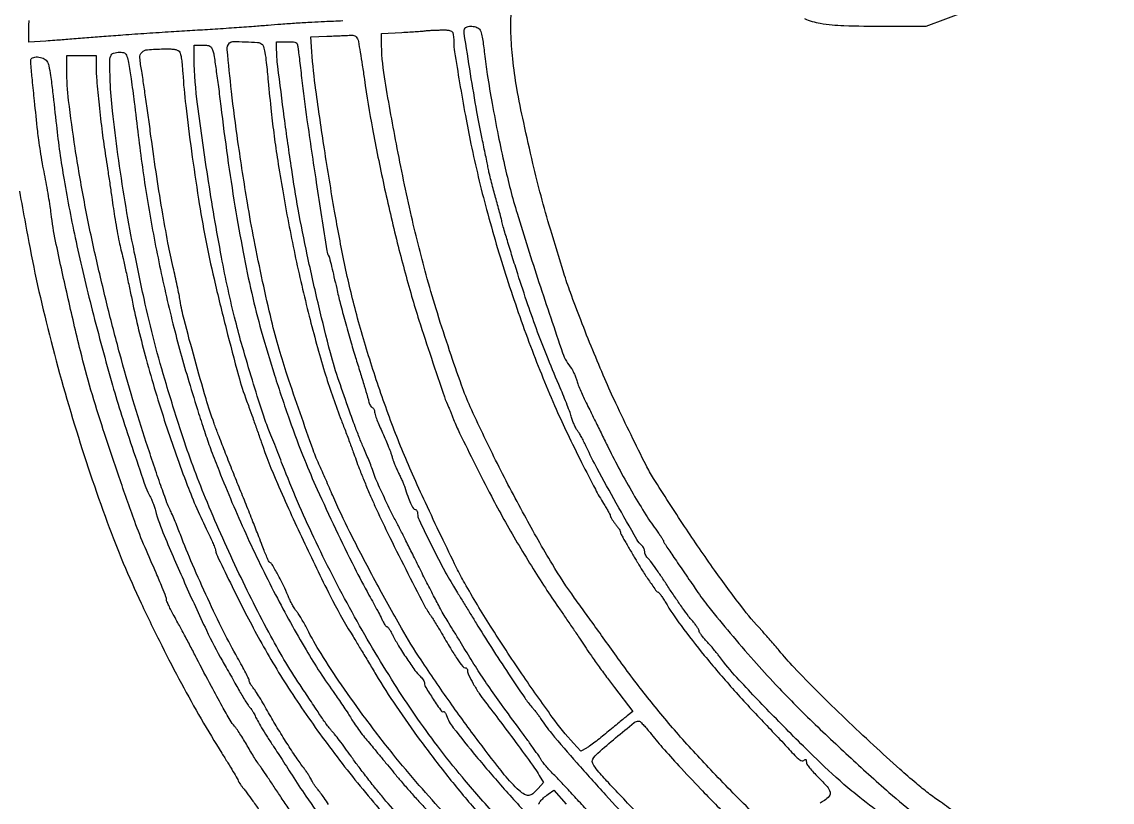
# Model space of a CAD drawing. Extents: x 225 to 3815, y 150 to 1222.
# Drawn here: x 1771 to 2405, y 406 to 860 of the extents above; entities that cross this region are included whole.
import ezdxf

# ---------------------------------------------------------------- set-up
doc = ezdxf.new("R2010")
doc.units = 0
doc.header["$MEASUREMENT"] = 0

msp = doc.modelspace()

# ---------------------------------------------------------------- linework, layer by layer
at = {"color": 6}
for points in [[(2838.900892, 1188.764707, -0.000001), (2809.671875, 1189.558423, -0.000001), (2775.063923, 1190.498359, -0.000001), (2738.5, 1191.491581, 0.000093)], [(2066.619598, 877.032612, -0.000162), (2118.047665, 879.438878, -0.000646)], [(2314.147229, 398.889865, 0.032741), (2304.966228, 405.983768, -0.015385), (2298.02567, 410.9719, -0.012242), (2290.843023, 416.761373, -0.007663), (2281.360852, 425.048045, -0.001872), (2266, 438.997718, -0.005819), (2249.766453, 454.202065, -0.005639), (2233.718242, 469.938473, -0.005684), (2219.846706, 484.170802, -0.018684), (2211.159022, 494, 0.00433), (2208.772855, 496.861143, 0.002907), (2205.998422, 500.091605, 0.002927), (2203.275248, 503.188533, 0.00578), (2201.070328, 505.609719, -0.024357), (2189.246301, 519.603914, -0.008587), (2173.646253, 540.747295, -0.007965), (2156.180787, 566.136889, -0.006385), (2138.169364, 594, -0.023781), (2133.802276, 601.742944, -0.002837), (2125.059703, 619.375099, -0.00369), (2116.226638, 637.789965, -0.008156), (2109.820052, 652, -0.0049), (2102.782541, 668.764428, -0.004427), (2095.82755, 686.23869, -0.004513), (2089.827249, 702.135863, -0.012367), (2085.970867, 713.5, -0.003165), (2078.177674, 739.046812, -0.007309), (2072.725123, 758.361533, -0.007707), (2068.012998, 777.199585, -0.003924), (2062.64265, 801.008657, -0.009945), (2058.699984, 821.064528, -0.01648), (2056.272153, 838.13661, -0.019287), (2055.230688, 853.046438, -0.026507), (2055.523985, 866.47853)], [(2225.90629, 861.516763, 0.059054), (2235.122717, 858.798641, 0.034167), (2248.782659, 857.420999, 0.007738), (2272.098531, 857.030876), (2296.697062, 857), (2319.598531, 865.593316, -0.00726)], [(1957.469417, 860.133724, -0.002106), (1946.835744, 859.656241, 0.003755), (1939.388025, 859.297197, 0.002182), (1930.45175, 858.759975, 0.002181), (1921.500156, 858.143397, 0.003679), (1914, 857.538401, -0.003464), (1905.779185, 856.871713, -0.001306), (1894.26875, 856.048681, -0.001293), (1881.73779, 855.218119, -0.001575), (1870, 854.507725, 0.001625), (1857.724868, 853.763573, 0.001052), (1843.528125, 852.8266, 0.001058), (1829.663516, 851.852755, 0.002005), (1818.5, 850.999877, -0.000414), (1808.596484, 850.211562, -0.000414), (1798.685937, 849.439203, -0.000404), (1790.02932, 848.778813, -0.001636), (1784.75, 848.397727), (1775, 847.725984), (1775, 856.394377, -0.008433), (1775.067428, 860.391989, -0.02573)], [(2273.352477, 396.826945, -0.003801), (2258.065981, 408.542042, -0.014691), (2248.855768, 416.157148, -0.013787), (2231.062052, 432.661667, -0.00591), (2208.179542, 455.627648, -0.004947), (2186.577737, 478.270879, -0.031706), (2176.513756, 490.5, 0.012896), (2175.097134, 492.359691, 0.006176), (2173.188089, 494.676883, 0.006119), (2171.134518, 497.048202, 0.008684), (2169.246548, 499.102153, -0.015056), (2167.550304, 500.995382, -0.018074), (2166.075915, 502.878256, -0.016984), (2164.957949, 504.532848, -0.104003), (2164.603705, 505.494374, 0.095016), (2164.275623, 506.43623, 0.018506), (2163.313449, 507.965269, 0.019052), (2162.039243, 509.688256, 0.016614), (2160.58028, 511.39222, -0.026255), (2158.547558, 513.861054, -0.004676), (2155.0383, 518.704862, -0.005044), (2151.032129, 524.467099, -0.004531), (2146.994946, 530.517947, 0.003669), (2143.079821, 536.407812, 0.004939), (2139.443784, 541.678691, 0.003432), (2136.326255, 546.03988, 0.051986), (2135.085156, 547.422935, -0.051074), (2134.28717, 548.308949, -0.040415), (2133.612515, 549.408536, -0.041716), (2133.150767, 550.544256, -0.075838), (2133, 551.532543, 0.061052), (2132.883935, 552.479547, 0.044049), (2132.53678, 553.48667, 0.044595), (2132.026916, 554.400077, 0.070071), (2131.42308, 555.063838, -0.089768), (2128.466379, 558.581171, -0.001669), (2116.485399, 579.671215, -0.004308), (2105.374188, 599.786301, -0.01762), (2099.171664, 612.279609, 0.009199), (2097.848437, 615.061544, 0.008993), (2096.414115, 617.814189, 0.00892), (2095.069096, 620.184233, 0.033135), (2094.099659, 621.600433, -0.044385), (2093.224153, 622.94316, -0.016504), (2092.230532, 624.96853, -0.016203), (2091.286463, 627.260784, -0.018845), (2090.543669, 629.497779, 0.017024), (2089.616952, 632.323026, 0.004545), (2087.948834, 636.753565, 0.004602), (2085.95953, 641.757603, 0.004734), (2083.896711, 646.676954, -0.005455), (2076.847567, 663.555734, -0.007085), (2070.778215, 679.179168, -0.006996), (2065.093939, 695.127974, -0.005103), (2059.207531, 713, -0.001607), (2056.020833, 723.130889, -0.002059), (2053.155787, 732.478125, -0.001585), (2050.81143, 740.330434, -0.017598), (2049.996132, 743.5, 0.007996), (2049.383777, 746.085375, 0.002454), (2048.377836, 749.96875, 0.002455), (2047.209112, 754.304734, 0.002687), (2046.03191, 758.5, -0.004531), (2044.85116, 762.768362, -0.003775), (2043.671789, 767.325, -0.003811), (2042.655528, 771.512344, -0.010338), (2042.019364, 774.5, 0.002687), (2041.419057, 777.547447, 0.000914), (2040.514994, 781.96875, 0.000909), (2039.498617, 786.848627, 0.001047), (2038.510838, 791.5, -0.009658), (2035.451975, 807.23258, -0.003666), (2031.769614, 829.29452, -0.000784), (2028.053747, 852.846208, -0.131074), (2028.325405, 855.405608, -0.231068), (2029.782094, 856.763261, -0.09246), (2032.563631, 857.075147, -0.084891), (2035.487093, 856.353184, -0.154369), (2037.323092, 854.75, -0.080935), (2037.921404, 853.274139, -0.009579), (2038.642057, 849.799026, -0.011249), (2039.33149, 845.602292, -0.009004), (2039.890482, 841.055197, 0.013319), (2041.480685, 828.98112, 0.004919), (2044.341557, 812.053715, 0.004864), (2047.834345, 793.593203, 0.005763), (2051.504899, 776.222783, 0.018451), (2058.845133, 748.25574, 0.006205), (2071.555408, 708.020367, 0.002889), (2085.31109, 667.083068, 0.093614), (2090.471102, 658, -0.061583), (2091.070089, 657.086346, -0.01252), (2091.882681, 655.325, -0.013022), (2092.728051, 653.215629, -0.01188), (2093.490344, 651, 0.01638), (2094.423287, 648.365663, 0.007043), (2095.831467, 644.9125, 0.00696), (2097.435495, 641.273938, 0.009131), (2099.00647, 638, -0.001461), (2101.034013, 633.935616, -0.000363), (2104.329505, 627.26875, -0.000371), (2108.090088, 619.632812, -0.000372), (2111.835046, 612, 0.009587), (2118.67847, 598.678563, 0.008691), (2126.247788, 585.181734, 0.009034), (2133.729877, 572.883483, 0.017263), (2140.25, 563.335733, -0.006334), (2141.686812, 561.32743, -0.009212), (2142.898438, 559.517522, -0.005368), (2143.867286, 557.974793, -0.138379), (2144, 557.504446, 0.142259), (2144.146779, 556.999, 0.001804), (2145.962352, 554.159292, 0.005102), (2148.119942, 550.885186, 0.003302), (2150.680348, 547.138423, -0.000785), (2153.656645, 542.829778, -0.000508), (2157.088258, 537.834412, -0.000511), (2160.431344, 532.946605, -0.000967), (2163.113596, 529, 0.020378), (2170.384902, 519.146604, 0.00547), (2182.733107, 504.10672, 0.005748), (2196.472624, 488.117512, 0.008189), (2209.067277, 474.261328, 0.011427), (2227.732871, 455.278483, 0.006148), (2251.55809, 432.693737, 0.005991), (2275.036251, 411.496023, 0.017584), (2291.873572, 397.677191, -0.005554)], [(2194.905843, 400.63724, -0.007779), (2171.418855, 424.559786, -0.011235), (2151.472557, 446.484446, -0.012055), (2133.655282, 468.001858, -0.011547), (2116.630477, 490.658998, 0.00025), (2108.898072, 501.448729, 0.000293), (2101.554989, 511.671706, 0.000258), (2095.338944, 520.305519, 0.001811), (2092.292627, 524.5, -0.024038), (2079.328741, 544.128547, -0.00908), (2063.055857, 572.717424, -0.008922), (2046.339028, 604.713024, -0.010309), (2031.593224, 635.792576, -0.019264), (2026.543779, 648.294362, -0.005285), (2019.563531, 668.360479, -0.005522), (2012.452569, 690.320722, -0.007653), (2006.598422, 710.169419, -0.012245), (1997.439725, 746.490032, -0.00812), (1988.633978, 788.57022, -0.007002), (1981.692744, 827.591914, -0.040531), (1980, 848.439596), (1980, 852.802702), (1991.75, 853.451281, 0.001593), (1996.396163, 853.722593, 0.002092), (2000.635938, 854.001545, 0.001525), (2004.187287, 854.261015, 0.019926), (2005.5, 854.413748, -0.022078), (2006.660949, 854.543762, -0.003837), (2008.863885, 854.675435, -0.004163), (2011.453058, 854.788654, -0.003719), (2014.143011, 854.863818, -0.010104), (2017.548261, 854.864802, -0.044252), (2019.547013, 854.647354, -0.08515), (2020.744808, 854.18731, -0.168517), (2021.393011, 853.418213, -0.050452), (2021.627636, 852.555668, -0.013675), (2021.821697, 851.152408, -0.013695), (2021.955391, 849.539165, -0.013825), (2022, 847.926069, 0.039548), (2022.460783, 842.109521, 0.0022), (2025.405774, 824.147359, 0.00378), (2028.760868, 805.112676, 0.005614), (2032.011964, 788.5, 0.014559), (2041.078282, 750.397382, 0.01211), (2052.866184, 710.44898, 0.012073), (2066.62266, 670.970583, 0.014164), (2081.6097, 634.278192, 0.007779), (2088.07159, 620.249694, 0.004392), (2096.319721, 603.432965, 0.003812), (2104.336701, 587.743938, 0.020821), (2109.084569, 579.483522, -0.006795), (2110.584543, 577.035415, -0.00957), (2111.849842, 574.809969, -0.006255), (2112.844888, 572.923288, -0.118759), (2113, 572.279442, 0.127592), (2113.15166, 571.694801, 0.013227), (2113.88125, 570.461152, 0.015761), (2114.851076, 569.019093, 0.011983), (2116, 567.5, -0.012544), (2117.148876, 565.977424, -0.016322), (2118.11875, 564.524762, -0.013992), (2118.844914, 563.279873, -0.125675), (2119, 562.672608, 0.115656), (2119.160064, 561.989885, 0.005599), (2120.227255, 559.898186, 0.008873), (2121.577321, 557.431138, 0.00626), (2123.17789, 554.705581, -0.001285), (2124.892691, 551.850941, -0.001291), (2126.590333, 548.991601, -0.001259), (2128.058091, 546.490492, -0.005174), (2128.92789, 544.96366, 0.01723), (2131.765951, 540.249758, 0.008248), (2135.715256, 534.38804, 0.002337), (2139.904676, 528.44539, 0.242615), (2140.768541, 528, -0.229171), (2141.218671, 527.78225, -0.009383), (2142.339277, 526.310938, -0.014725), (2143.617392, 524.453484, -0.009734), (2144.979847, 522.25, 0.026322), (2154.1343, 508.486774, 0.011386), (2167.671802, 491.128157, 0.010524), (2183.997167, 471.986805, 0.008992), (2201.976954, 452.5, -0.001164), (2206.0984, 448.171091, -0.000897), (2210.575416, 443.429742, -0.000906), (2214.743369, 438.983693, -0.002167), (2217.816301, 435.66508, 0.006984), (2221.233277, 432.045496, 0.042743), (2223.171837, 430.36306, 0.106011), (2224.491957, 429.776512, 0.228772), (2225.545214, 430.037524, -0.030405), (2226.323028, 430.606946, -0.28454), (2226.720189, 430.613585, -0.239621), (2226.950149, 430.248992, -0.023088), (2227, 429.169998, 0.146264), (2227.366418, 427.944204, 0.020505), (2228.923562, 425.771985, 0.020478), (2231.147841, 423.152018, 0.012121), (2234, 420.205269, -0.017237), (2239.060308, 414.868969, -0.117476), (2240.757649, 411.690661, -0.237902), (2240.232032, 409.230588, -0.090278), (2237.5, 406.867499, 0.016784), (2236.159333, 406.014571, 0.02357), (2235.028125, 405.159419, 0.021207)], [(2017.019484, 398.87916, -0.011158), (2001.872446, 415.59701, -0.00931), (1986.522014, 434, -0.008957), (1971.040401, 454.002583, -0.009815), (1956.762663, 473.954205, -0.010495), (1944.815159, 492.169549, -0.023463), (1936.69605, 506.596121, 0.009832), (1935.149748, 509.527852, 0.009147), (1933.452942, 512.468744, 0.009167), (1931.849053, 515.027317, 0.030317), (1930.66355, 516.623262, -0.037087), (1929.539971, 518.17938, -0.013235), (1928.166465, 520.552019, -0.013049), (1926.79142, 523.244358, -0.015036), (1925.626137, 525.881854, 0.016781), (1923.0044, 531.760312, 0.011991), (1919.696862, 538.159451, 0.005888), (1916.357767, 544.089753, 0.177566), (1915.064322, 545.167625, -0.198001), (1914.580948, 545.603888, -0.00559), (1913.379534, 548.19299, -0.010593), (1912.043235, 551.335272, -0.006988), (1910.634731, 555, 0.004848), (1908.663925, 560.194026, 0.001119), (1905.238705, 568.90625, 0.001155), (1901.247747, 578.923436, 0.001129), (1897.179699, 589, -0.001701), (1893.033805, 599.303352, -0.001531), (1888.809158, 610.001626, -0.001534), (1885.07976, 619.617919, -0.004851), (1882.66412, 626.090642, -0.015235), (1877.965809, 640.410785, -0.004084), (1871.382075, 663.446136, -0.003457), (1865.19103, 686.413074, -0.025628), (1862.884145, 697.5, 0.009403), (1862.269974, 701.020735, 0.003318), (1861.261524, 706.043323, 0.003292), (1860.08011, 711.549179, 0.00386), (1858.885195, 716.753866, -0.011627), (1855.827265, 731.090871, -0.00507), (1852.40515, 750.250381, -0.004653), (1848.90064, 772.345018, -0.003822), (1845.558575, 796, 0.00123), (1844.095339, 806.758981, 0.001354), (1842.624185, 817.172905, 0.001259), (1841.320486, 826.065685, 0.006872), (1840.536934, 830.86521, -0.023743), (1839.527272, 838.704077, -0.216306), (1840.664748, 841.864994, -0.18132), (1843.926442, 843.402834, -0.016026), (1853.178571, 843.863818, -0.010685), (1856.836432, 843.850519, -0.029235), (1859.411512, 843.635105, -0.041734), (1861.209432, 843.222977, -0.119729), (1862.295952, 842.561191, -0.133153), (1862.990104, 841.350653, -0.022412), (1863.554827, 838.715163, -0.018719), (1864.038663, 834.980509, -0.00738), (1864.435632, 829.811191, 0.013678), (1866.11847, 811.003341, 0.004916), (1869.508512, 784.331383, 0.00501), (1873.599129, 756.565709, 0.008575), (1877.64033, 733.5, 0.009488), (1882.624148, 710.06781, 0.005013), (1889.648864, 681.18325, 0.004394), (1896.819025, 653.943016, 0.02305), (1901.575814, 639.208016, -0.00359), (1902.919225, 635.541089, -0.000857), (1905.098557, 629.424596, -0.000881), (1907.577175, 622.390896, -0.000871), (1910.040202, 615.322523, 0.019124), (1919.458148, 591.169983, 0.007241), (1934.375879, 558.166914, 0.007178), (1950.149473, 525.791341, 0.020705), (1962.313505, 504, -0.001833), (1964.499287, 500.409642, -0.000413), (1968.18833, 494.288283, -0.000428), (1972.433268, 487.217605, -0.000415), (1976.710091, 480.066494, 0.014189), (1988.448342, 461.613008, 0.010005), (2002.631969, 441.530841, 0.009605), (2018.371085, 421.004309, 0.009729), (2034.821411, 401.186499, -0.006702)], [(2046.285059, 398.130132, -0.007152), (2027.042503, 420.272917, -0.014097), (2012.514648, 438.5, -0.019893), (1987.358293, 474.881961, -0.015455), (1962.850191, 516.303374, -0.015308), (1940.663211, 559.684942, -0.01814), (1922.485682, 601.985188, 0.000858), (1920.253496, 607.718036, 0.000727), (1917.875608, 613.768295, 0.000733), (1915.692959, 619.274513, 0.002059), (1914.143862, 623.119647, -0.019602), (1910.700384, 632.614989, -0.003241), (1904.903558, 651.208376, -0.003825), (1899.142275, 670.650575, -0.008391), (1895.09836, 685.631548, -0.015491), (1886.973906, 722.677358, -0.007915), (1878.961009, 769.615757, -0.007272), (1872.68129, 814.598097, -0.031051), (1871, 841.645217), (1871, 846), (1875.902175, 846, -0.014684), (1878.894211, 845.912113, -0.109164), (1880.255577, 845.526245, -0.150387), (1881.119607, 844.650376, -0.035858), (1881.941894, 842.75, -0.046728), (1882.517838, 840.42967, -0.001938), (1883.763467, 831.960779, -0.003346), (1885.134974, 821.898541, -0.002368), (1886.545589, 810.584567, 0.005314), (1890.402996, 781.06356, 0.005761), (1894.793446, 752.417001, 0.006089), (1899.548214, 725.646402, 0.008465), (1904.502496, 701.804996, 0.013251), (1910.072934, 679.835043, 0.008085), (1917.751289, 654.196524, 0.007987), (1926.461272, 628.186067, 0.01082), (1935.208241, 605, 0.010856), (1942.638775, 587.623839, 0.004659), (1953.275243, 564.741711, 0.004625), (1964.248827, 542.237203, 0.011946), (1972.702377, 526.266837, -0.002685), (1975.326784, 521.523433, -0.003159), (1977.759901, 517.001821, -0.002774), (1979.769403, 513.158845, -0.019613), (1980.661139, 511.25, 0.023689), (1981.254997, 510.005343, 0.032648), (1981.910525, 508.954687, 0.034144), (1982.537502, 508.197124, 0.205621), (1982.996574, 508, -0.230138), (1983.501008, 507.754836, -0.016303), (1984.453444, 506.457812, -0.020375), (1985.517027, 504.761541, -0.013797), (1986.594377, 502.75, 0.021035), (1989.919049, 496.752605, 0.010151), (1994.648385, 489.350496, 0.008816), (1999.429106, 482.458777, 0.048804), (2002.406143, 479.075686, -0.03029), (2003.398824, 478.028343, -0.032009), (2004.238054, 476.887057, -0.033814), (2004.825978, 475.817114, -0.109143), (2005, 475.029389, 0.139378), (2005.711139, 472.527827, 0.007881), (2010.094965, 465.683984, 0.004856), (2014.806307, 458.725647, 0.399263), (2015.970986, 458.482068, -0.294112), (2016.361581, 458.474834, -0.077051), (2016.844747, 458.029739, -0.05333), (2017.342459, 457.246413, -0.031021), (2017.774074, 456.218247, 0.082357), (2021.652974, 449.114118, 0.006614), (2035.070615, 432.431214, 0.009083), (2051.339864, 413.454555, 0.00797), (2069, 394.223395, -0.003052)], [(2100.5, 400.127938, 0.001105), (2093.991589, 407.163204, 0.001222), (2087.666665, 413.936613, 0.001133), (2082.239816, 419.693666, 0.006298), (2079.280135, 422.741384, -0.011364), (2077.176269, 424.952205, -0.0113), (2075.170957, 427.260426, -0.011208), (2073.510492, 429.35511, -0.042679), (2072.621465, 430.765113, 0.032045), (2071.569828, 432.514275, 0.002458), (2068.420668, 437.017127, 0.003365), (2064.598524, 442.348939, 0.002559), (2060.341329, 448.141442, -0.002899), (2049.790141, 462.518219, -0.006419), (2041.948852, 473.630907, -0.007744), (2035.381694, 483.521095, -0.007063), (2028.914945, 493.915335, 0.000546), (2025.698188, 499.239219, 0.00047), (2022.304926, 504.829517, 0.000473), (2019.216133, 509.896632, 0.001368), (2017.064107, 513.397913, -0.014949), (2014.76113, 517.383497, -0.002864), (2010.841289, 524.762052, -0.00305), (2006.366957, 533.43031, -0.002805), (2001.870297, 542.397913, 0.000594), (1997.581047, 551.047117, 0.000838), (1993.737616, 558.741887, 0.000479), (1990.475841, 565.229345, 0.011824), (1989.530314, 567, -0.014739), (1986.235757, 573.257116, -0.004535), (1981.633438, 582.880326, -0.003616), (1977.238878, 592.467586, -0.030293), (1975.551853, 596.922537, 0.014685), (1974.737357, 599.294271, 0.004318), (1973.350129, 602.883594, 0.004332), (1971.719038, 606.896034, 0.004643), (1970.055092, 610.78757, -0.0079), (1967.344127, 617.243828, -0.00664), (1964.671482, 624.166118, -0.003992), (1961.180389, 633.813943, -0.00087), (1955.325374, 650.5, -0.020473), (1950.283024, 667.106573, -0.00523), (1943.508491, 694.388929, -0.005545), (1936.797096, 724.144216, -0.007902), (1931.549293, 750.721234, -0.007986), (1927.74869, 773.805926, -0.003633), (1923.481006, 804.103826, -0.002409), (1919.687843, 833.610049, -0.030721), (1919.000616, 844.75), (1919, 848), (1924.954687, 848, -0.007811), (1928.86905, 847.938845, -0.109574), (1930.224363, 847.593468, -0.203613), (1930.933816, 846.753329, -0.038363), (1931.387775, 844.75, -0.006122), (1931.65892, 842.737244, -0.000701), (1932.207784, 838.195312, -0.000846), (1932.843999, 832.790123, -0.000689), (1933.507496, 827, 0.00759), (1936.645014, 802.601984, 0.00237), (1942.079346, 766.106117, 0.000441), (1948.20403, 726.503932, 0.100146), (1949.496928, 723.00497, -0.079529), (1949.704241, 722.507503, -0.00041), (1950.950154, 717.310739, -0.001824), (1952.343854, 711.380817, -0.001154), (1953.928104, 704.455222, 0.007474), (1955.972473, 696.010671, 0.00366), (1958.816194, 685.311846, 0.00363), (1961.934585, 674.232933, 0.005262), (1964.861884, 664.5, -0.001179), (1967.546462, 655.831353, -0.001598), (1969.927799, 647.987964, -0.001065), (1971.89173, 641.393201, -0.017802), (1972.460259, 639.18243, 0.034023), (1972.842637, 637.873049, 0.038323), (1973.38757, 636.680943, 0.041718), (1974.003573, 635.758441, 0.133853), (1974.594296, 635.325442, -0.115165), (1975.132492, 634.960608, -0.065503), (1975.588497, 634.314967, -0.059979), (1975.898247, 633.502645, -0.06063), (1976.004841, 632.643011, 0.082377), (1976.227413, 631.319772, 0.007654), (1977.356153, 628.19201, 0.009683), (1978.840605, 624.486253, 0.007456), (1980.598254, 620.5, -0.006127), (1982.422916, 616.391388, -0.006483), (1984.111301, 612.315559, -0.006217), (1985.475951, 608.769072, -0.029191), (1986.114038, 606.680625, 0.025207), (1986.665676, 604.822301, 0.009845), (1987.605765, 602.314508, 0.009716), (1988.731453, 599.63539, 0.011916), (1989.890213, 597.180625, -0.006209), (1991.036486, 594.822415, -0.006192), (1992.124929, 592.434309, -0.00608), (1993.024261, 590.325467, -0.024152), (1993.497084, 589, 0.012379), (1995.235032, 583.739963, 0.023321), (1996.936883, 579.605694, 0.022), (1998.495343, 576.620426, 0.26754), (1999.571849, 576, -0.153418), (2000.144305, 575.820116, -0.108757), (2000.604009, 575.321892, -0.082498), (2000.901327, 574.541301, -0.049866), (2001, 573.55439, 0.112019), (2001.80295, 570.015379, 0.003128), (2008.698169, 555.830813, 0.007153), (2015.844636, 541.867055, 0.015923), (2021.769146, 531.5, -0.000199), (2024.222338, 527.504349, -0.000074), (2027.668581, 521.884375, -0.000073), (2031.424763, 515.754911, -0.000089), (2034.948851, 510, 0.005269), (2043.846642, 495.802118, 0.003998), (2053.891298, 480.415507, 0.002875), (2063.249497, 466.502039, 0.030562), (2067.427716, 461.106811, -0.009708), (2068.777251, 459.506676, -0.007072), (2070.217172, 457.678251, -0.007149), (2071.533841, 455.904813, -0.015573), (2072.480973, 454.5, 0.034654), (2078.809997, 445.843976, 0.004628), (2093.556225, 428.683529, 0.005712), (2110.254014, 410.046021, 0.007386), (2126.020358, 393.349614, -0.001859)], [(1926.277871, 401.71513, -0.00339), (1921.722998, 408.500413, 0.001229), (1917.520266, 414.819974, 0.001609), (1913.647578, 420.572176, 0.001178), (1910.374889, 425.375167, 0.015183), (1909.094408, 427.128272, -0.022076), (1907.999064, 428.672133, -0.004175), (1906.150734, 431.59056, -0.004453), (1904.049214, 435.039008, -0.004072), (1901.944954, 438.628272, 0.006451), (1899.823274, 442.20811, 0.00704), (1897.669457, 445.628305, 0.006646), (1895.747508, 448.502717, 0.034322), (1894.558164, 450, -0.051505), (1892.020924, 453.429381, -0.006209), (1887.330821, 461.589776, -0.005801), (1881.06727, 473.120317, -0.002147), (1872.503925, 489.5, 0.001484), (1868.817355, 496.574387, 0.001396), (1865.013379, 503.772623, 0.001387), (1861.605733, 510.134921, 0.004834), (1859.354504, 514.215312, -0.007356), (1857.686562, 517.274868, -0.010018), (1856.279136, 520.08463, -0.007216), (1855.190093, 522.459828, -0.104243), (1855, 523.361699, 0.091906), (1854.651059, 525.244012, 0.005329), (1852.485131, 530.71033, 0.005037), (1848.96144, 539.091666, 0.001002), (1842.480696, 554, -0.016587), (1836.519548, 568.972826, -0.003743), (1827.427961, 594.819327, -0.004107), (1818.202806, 622.42261, -0.007139), (1811.063048, 645.5, -0.011585), (1804.953866, 668.227308, -0.00429), (1797.37044, 700.491985, -0.003588), (1790.465668, 732.09686, -0.023918), (1787.897775, 748, 0.009724), (1787.334321, 752.253233, 0.003531), (1786.375523, 758.2625, 0.0035), (1785.233514, 764.825479, 0.004167), (1784.06128, 771, -0.005429), (1782.878057, 777.319394, -0.004029), (1781.703051, 784.325, -0.004073), (1780.701144, 790.955403, -0.009174), (1780.075043, 796, -0.000411), (1778.229622, 813.627102, -0.001183), (1776.988119, 825.862309, -0.00076), (1776.106946, 834.895857, -0.023934), (1776, 837.128813, -0.309954), (1777.074164, 838.695121, -0.102545), (1779.97196, 839.175157, -0.083724), (1783.302077, 838.47487, -0.156352), (1785.415467, 836.75, -0.092645), (1786.52577, 834.059018, -0.014856), (1787.530215, 828.438715, -0.008478), (1788.773282, 818.944311, -0.00122), (1790.936383, 799.5, 0.015564), (1795.397114, 767.725724, 0.010546), (1802.362566, 731.835622, 0.009461), (1811.761664, 691.99971, 0.006966), (1823.618546, 648.233155, 0.007592), (1828.890939, 630.799253, 0.004131), (1835.866973, 609.543734, 0.001923), (1842.974085, 588.742264, 0.057571), (1845.372877, 583.752061, -0.039932), (1846.030816, 582.498339, -0.010579), (1846.874914, 580.399043, -0.010664), (1847.736406, 577.962255, -0.010784), (1848.48979, 575.5, 0.030754), (1853.636712, 560.802796, 0.005137), (1865.520952, 533.355581, 0.005829), (1878.180817, 505.791216, 0.018944), (1887.467377, 487.957319, -0.000548), (1889.646528, 484.123638, -0.00033), (1892.224391, 479.569923, -0.00033), (1894.781672, 475.038621, -0.000577), (1896.893496, 471.280717, 0.006053), (1898.803792, 467.966922, 0.006669), (1900.734339, 464.806636, 0.006252), (1902.451889, 462.151746, 0.033449), (1903.5, 460.783264, -0.023947), (1904.339739, 459.728937, -0.015626), (1905.209762, 458.439184, -0.015724), (1905.980944, 457.125267, -0.028769), (1906.511955, 456.002547, 0.030975), (1907.78793, 453.335235, 0.00766), (1910.212933, 449.133546, 0.007448), (1913.26594, 444.194667, 0.00583), (1916.720603, 438.924254, -0.003847), (1918.465431, 436.285233, -0.000894), (1921.355877, 431.822073, -0.000922), (1924.664723, 426.671969, -0.000903), (1927.97771, 421.473797, 0.0109), (1936.053497, 409.344692, 0.003889), (1948.089635, 392.377554, 0.003893)], [(1949.259806, 404.459906, 0.004946), (1946.588277, 408.329142, 0.007939), (1944.564595, 411.104323, 0.010048), (1942.603033, 413.600517, -0.015), (1941.553764, 414.963329, -0.011887), (1940.500492, 416.495106, -0.012063), (1939.59101, 417.963746, -0.029166), (1939.010667, 419.100517, 0.029053), (1938.40286, 420.291746, 0.009564), (1937.376085, 421.970152, 0.00949), (1936.163444, 423.792574, 0.010611), (1934.925515, 425.5, -0.013443), (1930.350219, 431.886325, -0.006936), (1924.955899, 440.103571, -0.006693), (1919.409888, 449.075735, -0.007528), (1914.324679, 457.850987, 0.004952), (1911.686815, 462.457537, 0.005654), (1909.070018, 466.810514, 0.005146), (1906.771113, 470.4541, 0.031598), (1905.452195, 472.239182, -0.021992), (1904.513555, 473.459836, -0.024421), (1903.720332, 474.717434, -0.024777), (1903.155243, 475.845651, -0.104073), (1903, 476.583407, 0.113889), (1902.778309, 477.544056, 0.003857), (1901.039058, 481.042914, 0.007097), (1898.882231, 485.15336, 0.00487), (1896.324453, 489.756682, -0.013326), (1888.180649, 505.015489, -0.007245), (1878.954274, 524.15888, -0.0072), (1870.089837, 543.996929, -0.01095), (1863.019123, 561.5, 0.004712), (1861.384945, 565.695233, 0.004178), (1859.606502, 570.03125, 0.004197), (1857.939981, 573.908126, 0.012803), (1856.719842, 576.5, -0.02992), (1855.257421, 579.904134, -0.002016), (1851.71005, 589.871875, -0.002891), (1847.594979, 601.804211, -0.002162), (1843.192877, 615, -0.007212), (1835.408442, 639.878883, -0.005961), (1827.814253, 666.600305, -0.005703), (1820.514516, 694.768626, -0.005187), (1813.615022, 724, -0.008607), (1807.211135, 754.923692, -0.008498), (1801.845787, 786.18153, -0.008526), (1798.068499, 813.795649, -0.029732), (1797, 831.748664), (1797, 840), (1805.5, 840), (1814, 840), (1814, 834.660614, 0.021209), (1814.369252, 825.959316, 0.004812), (1815.762733, 811.249005, 0.005238), (1817.590695, 795.360538, 0.007792), (1819.552517, 781.5, -0.001274), (1820.664381, 774.320358, -0.000806), (1821.92643, 765.940625, -0.000809), (1823.13989, 757.703008, -0.001492), (1824.0958, 751, 0.006079), (1825.04523, 744.753001, 0.004699), (1826.226443, 737.96875, 0.004753), (1827.449274, 731.654233, 0.011363), (1828.507246, 727, -0.00579), (1829.69391, 722.036227, -0.001743), (1831.384714, 714.460768, -0.001746), (1833.222301, 705.948694, -0.001896), (1834.949888, 697.653677, 0.016617), (1843.143885, 663.395464, 0.011936), (1854.467426, 625.707608, 0.012083), (1867.014868, 590.226342, 0.024659), (1878.879406, 563.178932, -0.007411), (1880.397508, 560.019028, -0.007844), (1881.791838, 556.874436, -0.007544), (1882.908675, 554.130783, -0.035126), (1883.415401, 552.5, 0.054544), (1885.103751, 547.727448, 0.002213), (1893.13013, 531.255977, 0.004355), (1901.691428, 514.257444, 0.007092), (1909.286228, 500, 0.018632), (1927.101978, 470.339404, 0.015069), (1948.328234, 439.858747, 0.014564), (1972.200262, 409.57526, 0.014241), (1997.968091, 380.5, -0.004602)], [(1991.87212, 396.124808, -0.014949), (1981.271727, 408, -0.006015), (1976.632378, 413.657782, -0.003819), (1971.358989, 420.353125, -0.003835), (1966.282489, 427.005509, -0.007088), (1962.276431, 432.5, 0.003502), (1958.845075, 437.27786, 0.004242), (1955.557245, 441.709375, 0.003607), (1952.733433, 445.393183, 0.028955), (1951.326659, 447, -0.027657), (1950.079914, 448.416601, -0.006974), (1948.21445, 450.858003, -0.007096), (1946.157819, 453.712632, -0.007107), (1944.184129, 456.622989, 0.000938), (1941.987114, 459.950301, 0.000481), (1939.220608, 464.114347, 0.000478), (1936.363529, 468.396882, 0.00072), (1933.864749, 472.122989, -0.024616), (1915.680185, 502.257519, -0.012941), (1895.946952, 541.313101, -0.012817), (1877.680047, 582.62408, -0.018641), (1863.891697, 620, -0.005961), (1854.885234, 648.686049, -0.009649), (1847.99025, 673.311695, -0.009408), (1841.933201, 698.622534, -0.005321), (1835.499243, 729.5, -0.007931), (1830.905111, 754.901491, -0.006287), (1826.722763, 782.482793, -0.006209), (1823.530582, 807.784912, -0.019515), (1822.264003, 824.856254, -0.004899), (1821.980557, 836.08587, -0.08186), (1822.527967, 839.759628, -0.242341), (1824.192009, 841.419053, -0.076101), (1827.774751, 841.984687, -0.03543), (1829.453006, 841.8735, -0.097774), (1830.568163, 841.489145, -0.113353), (1831.357209, 840.750254, -0.05735), (1831.986852, 839.534582, -0.05149), (1832.923747, 836.018825, -0.003998), (1834.37636, 826.377928, -0.004279), (1836.179817, 812.897333, -0.0015), (1838.546942, 793.5, 0.010829), (1843.702193, 756.941524, 0.010287), (1850.512006, 720.005452, 0.010457), (1858.695201, 684.054088, 0.012377), (1867.973888, 650.458578, 0.001701), (1873.663849, 631.908503, 0.006122), (1877.47728, 620.136383, 0.008023), (1881.017972, 610.176492, 0.004861), (1885.511039, 598.5, 0.012659), (1901.06144, 561.961647, 0.01282), (1918.379507, 526.413087, 0.013541), (1936.150027, 494.346897, 0.02257), (1953.019976, 468.5, -0.005481), (1955.480094, 464.998283, -0.004097), (1958.117175, 461.0875, -0.004142), (1960.540843, 457.36222, -0.009427), (1962.294343, 454.5, 0.017498), (1964.090226, 451.672082, 0.007731), (1966.648981, 448.059375, 0.007641), (1969.481321, 444.310282, 0.010197), (1972.172865, 441, -0.001776), (1975.222347, 437.375934, -0.000787), (1979.222696, 432.572073, -0.000779), (1983.443973, 427.4705, -0.001051), (1987.246097, 422.8411, 0.006152), (1991.323559, 417.978466, 0.003391), (1996.422049, 412.128679, 0.00338), (2001.67352, 406.265575, 0.005415), (2006.242904, 401.3411, -0.001833)], [(1769.413744, 761.048173, -0.003721), (1772.945525, 742, 0.016488), (1785.008712, 685.085348, 0.013582), (1801.505169, 625.245628, 0.013897), (1820.531704, 568.58184, 0.022232), (1840.226984, 521.5, 0.005666), (1852.189498, 496.860802, 0.007569), (1863.636038, 474.79084, 0.008059), (1875.109271, 454.265368, 0.008264), (1887.144669, 434.294009, -0.002199), (1890.59594, 428.721079, -0.003124), (1893.6114, 423.734038, -0.001763), (1896.114983, 419.500654, -0.045245), (1896.683212, 418.294009, 0.048303), (1897.113129, 417.395337, 0.013901), (1897.946414, 416.096851, 0.013847), (1898.9727, 414.677493, 0.014328), (1900.064788, 413.33357, -0.020884), (1901.676878, 411.295729, -0.002286), (1905.160617, 406.446168, -0.002793), (1909.250997, 400.628299, -0.002253)], [(2129.85838, 398.191937, -0.00116), (2111.873008, 417.173189, -0.016071), (2105.612988, 424.253214, -0.046596), (2102.891396, 428.242113, -0.254547), (2102.873467, 430.763571, -0.090994), (2105.766999, 434.394276, -0.005891), (2116.092074, 443.17318, -0.003838), (2126.9439, 452.04202, -0.170875), (2129.658719, 452.999371, -0.19453), (2130.331346, 452.727811, -0.009809), (2132.034652, 451.017003, -0.014529), (2134.004102, 448.836253, -0.009903), (2136.119867, 446.25, 0.013492), (2143.25466, 437.655255, 0.006519), (2152.822117, 427.025886, 0.004955), (2165.523209, 413.550202, 0.002121), (2182.75, 395.783375, -0.003245)], [(2071.350973, 404.62497, -0.064229), (2072.389559, 406.381482, -0.047567), (2074.175814, 408.270944, -0.021711), (2076.829932, 410.395327), (2080.159864, 412.831274), (2087.329932, 404.667349, 0.010734)]]:
    msp.add_lwpolyline(points, format="xyb", dxfattribs=at)
for points in [[(1966.024173, 849.75, -0.058737), (1966.519577, 848.113317, -0.002272), (1967.603473, 841.875251, -0.004027), (1968.795313, 834.463451, -0.002828), (1970.022525, 826.101917, 0.011204), (1974.728725, 797.392632, 0.007422), (1981.356233, 764.653005, 0.007282), (1989.172628, 731.140075, 0.00887), (1997.500311, 700.016431, 0.00838), (2001.727219, 686.153011, 0.002207), (2008.960556, 664.112999, 0.001172), (2016.546093, 641.516314, 0.02982), (2018.989905, 635.5, -0.011402), (2019.483266, 634.403068, -0.002783), (2020.244942, 632.572464, -0.00285), (2021.094618, 630.463687, -0.002838), (2021.921396, 628.34243, 0.02258), (2025.412747, 620.334123, 0.002433), (2034.409025, 602.228203, 0.003255), (2043.863403, 583.731341, 0.00795), (2051.129373, 570.269159, 0.005657), (2058.92962, 556.71313, 0.005501), (2067.106451, 543.208978, 0.005687), (2075.249684, 530.415403, 0.00761), (2082.942958, 519.01002, -0.001927), (2086.758005, 513.490525, -0.001346), (2091.019968, 507.237318, -0.001357), (2095.07374, 501.219925, -0.002821), (2098.196419, 496.5, 0.007602), (2101.447343, 491.686895, 0.003218), (2105.947864, 485.325, 0.003183), (2110.841529, 478.591881, 0.004158), (2115.407305, 472.5), (2126.083046, 458.5), (2122.868562, 456, 0.005921), (2121.100235, 454.590798, 0.001282), (2118.080252, 452.112163, 0.001337), (2114.599495, 449.224695, 0.001279), (2111.081887, 446.275447, -0.006427), (2107.554585, 443.379385, -0.006955), (2104.044748, 440.651569, -0.006597), (2100.974485, 438.396143, -0.033162), (2099.163214, 437.275447), (2095.816732, 435.5), (2091.64106, 440.089728, -0.027579), (2079.241299, 455.32807, -0.007728), (2061.585148, 480.458714, -0.008069), (2043.402171, 508.160013, -0.011739), (2028.34593, 533.207022, -0.015456), (2023.633165, 542.109828, -0.002296), (2014.774321, 560.385703, -0.002798), (2005.514645, 579.995022, -0.004766), (1998.024113, 596.5, -0.014127), (1986.025843, 625.834636, -0.011981), (1974.983901, 657.447568, -0.012082), (1965.576587, 689.213755, -0.015302), (1958.50329, 719, -0.007672), (1952.730774, 749.474237, -0.004653), (1946.791522, 785.688844, -0.004444), (1941.813108, 819.93498, -0.015386), (1939.472144, 842.211329), (1938.826904, 850.922658), (1948.163452, 851.253787, 0.000703), (1952.014564, 851.395788, 0.000703), (1955.865249, 851.548612, 0.000686), (1959.22649, 851.691364, 0.002789), (1961.271439, 851.792458, -0.02503), (1963.264953, 851.802275, -0.090434), (1964.497398, 851.519545, -0.122765), (1965.343254, 850.876268, -0.066357)], [(1910.388579, 846.705131, -0.167242), (1911.409989, 845.237499, -0.027123), (1912.187686, 841.797847, -0.015909), (1912.981301, 836.011858, -0.002717), (1914.080188, 824.955131, 0.003374), (1915.846084, 807.421256, 0.006231), (1917.554913, 793.199678, 0.006171), (1919.629114, 778.934085, 0.003237), (1922.54262, 761.240837, 0.009595), (1929.589931, 724.37196, 0.010182), (1937.922883, 688.527916, 0.01085), (1946.932814, 656.03388, 0.01872), (1956.014093, 629.488175, -0.001538), (1958.625089, 622.634307, -0.001243), (1961.387844, 615.259026, -0.001255), (1963.903534, 608.439778, -0.003239), (1965.67559, 603.5, 0.009483), (1967.505588, 598.592409, 0.003706), (1970.210548, 591.884375, 0.003667), (1973.245409, 584.66692, 0.004553), (1976.178661, 578, 0.008353), (1983.521464, 562.414815, 0.003359), (1994.052921, 541.355637, 0.001838), (2004.777866, 520.455506, 0.03857), (2008.469426, 514.5, -0.01558), (2009.591851, 512.862293, -0.004127), (2011.280018, 510.178125, -0.004183), (2013.150508, 507.091406, -0.004292), (2014.952925, 504, 0.005906), (2020.004245, 495.400175, 0.014122), (2024.004914, 489.174179, 0.011052), (2027.204512, 484.706399, 0.236046), (2028.617458, 484, -0.125462), (2029.145668, 483.86534, -0.100019), (2029.597381, 483.485937, -0.0895), (2029.903151, 482.918547, -0.077391), (2030.011923, 482.25, 0.115073), (2030.599439, 479.8064, 0.012341), (2033.359143, 474.629632, 0.016015), (2036.734934, 469.079813, 0.020836), (2040.192005, 464.239106, -0.00423), (2049.178631, 452.500255, -0.002728), (2059.401004, 438.755094, -0.001556), (2068.983832, 425.636656, -0.029114), (2071.741169, 421.33076), (2074.080714, 417.16152), (2071.038814, 413.696988, -0.039176), (2068.011165, 410.749687, -0.148174), (2065.602383, 409.732881, -0.16201), (2063.165292, 410.267645, -0.04941), (2060.08706, 412.540312, -0.040848), (2051.391133, 421.792184, -0.006981), (2036.59668, 440.901213, -0.00756), (2019.810561, 463.936625, -0.006623), (2002.956409, 488.5, -0.017783), (1991.527862, 507.03366, -0.006123), (1976.295728, 534.60344, -0.006218), (1961.580951, 562.86281, -0.015237), (1951.659518, 584.093201, 0.001308), (1949.718262, 588.568089, 0.001026), (1947.590554, 593.410715, 0.001038), (1945.593046, 597.906525, 0.002552), (1944.101977, 601.198596, -0.021485), (1940.247072, 610.645746, -0.002512), (1932.660164, 632.131943, -0.003215), (1925.200459, 654.054485, -0.009461), (1920.45217, 669.262347, -0.012467), (1916.038506, 685.935418, -0.005172), (1910.871899, 708.665431, -0.005161), (1905.910165, 732.790546, -0.00738), (1902.046524, 754.296722, -0.004638), (1896.534263, 789.872532, -0.008335), (1892.770187, 819.170206, -0.003612), (1890.246678, 843.374176, -0.22416), (1891.666667, 847.333333, -0.198656), (1893.544177, 848.112108, -0.008632), (1900.802362, 847.99395, -0.010435), (1907.949447, 847.604688, -0.139926)]]:
    msp.add_lwpolyline(points, format="xyb", close=True, dxfattribs=at)

doc.saveas('drawing.dxf')
